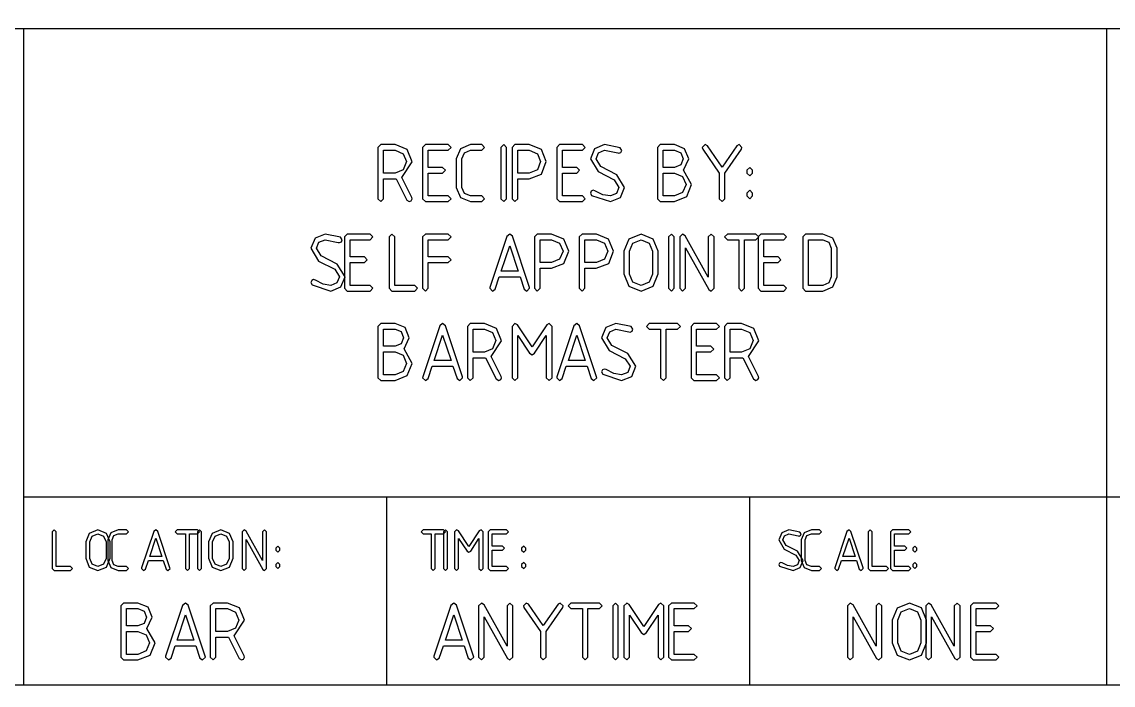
# Model space of a CAD drawing. Header units: metres. Extents: x 0 to 16.5, y 0 to 11.5.
# Drawn here: x 13.148 to 14.504, y 0.01 to 0.835 of the extents above; entities that cross this region are included whole.
import ezdxf

# ---------------------------------------------------------------- set-up
doc = ezdxf.new("R2010")
doc.units = ezdxf.units.M

msp = doc.modelspace()

# ---------------------------------------------------------------- linework, layer by layer
for points in [[(0.0104, 11.5461), (16.5118, 11.5461), (16.5118, 0.0104), (0.0104, 0.0104), (0.0104, 11.5461)], [(7.9642, 0.8264), (16.5118, 0.8264), (16.5118, 0.0104), (7.9642, 0.0104), (7.9642, 0.8264)], [(13.6329, 0.6606), (13.6267, 0.6758), (13.6117, 0.682), (13.5939, 0.682), (13.5904, 0.6784), (13.5904, 0.6146), (13.5939, 0.6111), (13.5974, 0.6146), (13.5974, 0.6394), (13.6117, 0.6394), (13.613, 0.6394), (13.6262, 0.6131), (13.6293, 0.6111), (13.6318, 0.6122), (13.6329, 0.6146), (13.6324, 0.6163), (13.6201, 0.641), (13.6329, 0.6606)], [(13.6494, 0.6111), (13.6778, 0.6111), (13.6813, 0.6146), (13.6778, 0.6182), (13.6529, 0.6182), (13.6529, 0.6466), (13.6707, 0.6466), (13.6743, 0.6501), (13.6707, 0.6536), (13.6529, 0.6536), (13.6529, 0.6749), (13.6778, 0.6749), (13.6813, 0.6784), (13.6778, 0.682), (13.6494, 0.682), (13.6459, 0.6784), (13.6459, 0.6146), (13.6494, 0.6111)], [(13.7053, 0.682), (13.6928, 0.6768), (13.6876, 0.6643), (13.6876, 0.6288), (13.6928, 0.6163), (13.7053, 0.6111), (13.7195, 0.6111), (13.7229, 0.6146), (13.7195, 0.6182), (13.7053, 0.6182), (13.6977, 0.6212), (13.6946, 0.6288), (13.6946, 0.6643), (13.6977, 0.6719), (13.7053, 0.6749), (13.7195, 0.6749), (13.7229, 0.6784), (13.7195, 0.682), (13.7053, 0.682)], [(13.7502, 0.6146), (13.7502, 0.6784), (13.7466, 0.682), (13.7432, 0.6784), (13.7432, 0.6146), (13.7466, 0.6111), (13.7502, 0.6146)], [(13.7571, 0.6784), (13.7571, 0.6146), (13.7605, 0.6111), (13.7641, 0.6146), (13.7641, 0.6394), (13.7782, 0.6394), (13.7936, 0.6454), (13.7995, 0.6608), (13.7934, 0.6758), (13.7783, 0.682), (13.7605, 0.682), (13.7571, 0.6784)], [(13.8161, 0.6111), (13.8445, 0.6111), (13.8479, 0.6146), (13.8445, 0.6182), (13.8196, 0.6182), (13.8196, 0.6466), (13.8374, 0.6466), (13.8409, 0.6501), (13.8374, 0.6536), (13.8196, 0.6536), (13.8196, 0.6749), (13.8445, 0.6749), (13.8479, 0.6784), (13.8445, 0.682), (13.8161, 0.682), (13.8126, 0.6784), (13.8126, 0.6146), (13.8161, 0.6111)], [(13.887, 0.6445), (13.8671, 0.6547), (13.8613, 0.6643), (13.8644, 0.6718), (13.872, 0.6749), (13.8882, 0.6717), (13.8896, 0.6713), (13.8921, 0.6723), (13.8932, 0.6748), (13.8911, 0.6781), (13.872, 0.682), (13.8594, 0.6768), (13.8543, 0.6643), (13.8638, 0.6484), (13.8838, 0.6382), (13.8897, 0.6288), (13.8867, 0.6212), (13.8791, 0.6182), (13.8696, 0.6197), (13.8599, 0.6246), (13.8577, 0.6253), (13.8554, 0.6242), (13.8543, 0.6217), (13.8558, 0.6188), (13.8791, 0.6111), (13.8917, 0.6163), (13.8968, 0.6288), (13.887, 0.6445)], [(13.9765, 0.6643), (13.9714, 0.6768), (13.9589, 0.682), (13.9411, 0.682), (13.9376, 0.6784), (13.9376, 0.6146), (13.9411, 0.6111), (13.9589, 0.6111), (13.9739, 0.6173), (13.9801, 0.6324), (13.97, 0.6504), (13.9765, 0.6643)], [(14.0422, 0.6764), (14.0426, 0.6784), (14.0392, 0.682), (14.0362, 0.6804), (14.0181, 0.6539), (13.9997, 0.6804), (13.9968, 0.682), (13.9933, 0.6784), (13.994, 0.6764), (14.0144, 0.6466), (14.0144, 0.6146), (14.0179, 0.6111), (14.0215, 0.6146), (14.0215, 0.6464), (14.0422, 0.6764)], [(13.6117, 0.6749), (13.6217, 0.6707), (13.6259, 0.6608), (13.6217, 0.6507), (13.6117, 0.6465), (13.5974, 0.6465), (13.5974, 0.6749), (13.6117, 0.6749)], [(13.7783, 0.6749), (13.7884, 0.6707), (13.7925, 0.6608), (13.7884, 0.6507), (13.7783, 0.6465), (13.7641, 0.6465), (13.7641, 0.6749), (13.7783, 0.6749)], [(13.9589, 0.6749), (13.9665, 0.6719), (13.9696, 0.6643), (13.9665, 0.6567), (13.9589, 0.6536), (13.9446, 0.6536), (13.9446, 0.6749), (13.9589, 0.6749)], [(14.0488, 0.6466), (14.0522, 0.6431), (14.0557, 0.6466), (14.0557, 0.6501), (14.0522, 0.6536), (14.0488, 0.6501), (14.0488, 0.6466)], [(13.9589, 0.6466), (13.9689, 0.6424), (13.9731, 0.6324), (13.9689, 0.6223), (13.9589, 0.6182), (13.9446, 0.6182), (13.9446, 0.6466), (13.9589, 0.6466)], [(14.0488, 0.6182), (14.0522, 0.6146), (14.0557, 0.6182), (14.0557, 0.6216), (14.0522, 0.6252), (14.0488, 0.6216), (14.0488, 0.6182)], [(13.5398, 0.5334), (13.5199, 0.5436), (13.5141, 0.5532), (13.5171, 0.5607), (13.5247, 0.5638), (13.541, 0.5605), (13.5424, 0.5602), (13.5449, 0.5612), (13.546, 0.5637), (13.5438, 0.567), (13.5247, 0.5709), (13.5122, 0.5657), (13.5071, 0.5532), (13.5166, 0.5373), (13.5366, 0.5271), (13.5425, 0.5177), (13.5394, 0.5101), (13.5318, 0.5071), (13.5224, 0.5086), (13.5126, 0.5135), (13.5105, 0.5142), (13.5081, 0.5131), (13.5071, 0.5106), (13.5086, 0.5077), (13.5318, 0.5), (13.5444, 0.5052), (13.5495, 0.5177), (13.5398, 0.5334)], [(13.5522, 0.5), (13.5806, 0.5), (13.584, 0.5035), (13.5806, 0.5071), (13.5557, 0.5071), (13.5557, 0.5355), (13.5735, 0.5355), (13.577, 0.539), (13.5735, 0.5425), (13.5557, 0.5425), (13.5557, 0.5638), (13.5806, 0.5638), (13.584, 0.5673), (13.5806, 0.5709), (13.5522, 0.5709), (13.5487, 0.5673), (13.5487, 0.5035), (13.5522, 0.5)], [(13.6043, 0.5035), (13.6077, 0.5), (13.6361, 0.5), (13.6396, 0.5035), (13.6361, 0.5071), (13.6113, 0.5071), (13.6113, 0.5673), (13.6077, 0.5709), (13.6043, 0.5673), (13.6043, 0.5035)], [(13.6494, 0.5), (13.6529, 0.5035), (13.6529, 0.5355), (13.6778, 0.5355), (13.6813, 0.539), (13.6778, 0.5425), (13.6529, 0.5425), (13.6529, 0.5638), (13.6778, 0.5638), (13.6813, 0.5673), (13.6778, 0.5709), (13.6494, 0.5709), (13.6459, 0.5673), (13.6459, 0.5035), (13.6494, 0.5)], [(13.7787, 0.5046), (13.7575, 0.5681), (13.7541, 0.5709), (13.7504, 0.568), (13.7294, 0.5046), (13.7293, 0.5035), (13.7327, 0.5), (13.7361, 0.5024), (13.7411, 0.5177), (13.7669, 0.5177), (13.772, 0.5024), (13.7753, 0.5), (13.7788, 0.5035), (13.7787, 0.5046)], [(13.7848, 0.5673), (13.7848, 0.5035), (13.7883, 0.5), (13.7918, 0.5035), (13.7918, 0.5283), (13.806, 0.5283), (13.8214, 0.5343), (13.8273, 0.5496), (13.8212, 0.5647), (13.8061, 0.5709), (13.7883, 0.5709), (13.7848, 0.5673)], [(13.8404, 0.5673), (13.8404, 0.5035), (13.8439, 0.5), (13.8474, 0.5035), (13.8474, 0.5283), (13.8615, 0.5283), (13.877, 0.5343), (13.8829, 0.5496), (13.8767, 0.5647), (13.8617, 0.5709), (13.8439, 0.5709), (13.8404, 0.5673)], [(13.9385, 0.5496), (13.9324, 0.5647), (13.9172, 0.5709), (13.9022, 0.5646), (13.896, 0.5496), (13.896, 0.5213), (13.9022, 0.5062), (13.9172, 0.5), (13.9322, 0.5062), (13.9385, 0.5213), (13.9385, 0.5496)], [(13.9585, 0.5035), (13.9585, 0.5673), (13.955, 0.5709), (13.9515, 0.5673), (13.9515, 0.5035), (13.955, 0.5), (13.9585, 0.5035)], [(13.9722, 0.5687), (13.9689, 0.5709), (13.9654, 0.5673), (13.9654, 0.5035), (13.9689, 0.5), (13.9724, 0.5035), (13.9724, 0.5538), (14.0014, 0.5018), (14.0043, 0.5), (14.0079, 0.5035), (14.0079, 0.5673), (14.0043, 0.5709), (14.0008, 0.5673), (14.0008, 0.5173), (13.9722, 0.5687)], [(14.0246, 0.5638), (14.0387, 0.5638), (14.0387, 0.5035), (14.0422, 0.5), (14.0457, 0.5035), (14.0457, 0.5638), (14.0599, 0.5638), (14.0635, 0.5673), (14.0599, 0.5709), (14.0246, 0.5709), (14.0211, 0.5673), (14.0246, 0.5638)], [(14.0661, 0.5), (14.0944, 0.5), (14.0979, 0.5035), (14.0944, 0.5071), (14.0696, 0.5071), (14.0696, 0.5355), (14.0874, 0.5355), (14.091, 0.539), (14.0874, 0.5425), (14.0696, 0.5425), (14.0696, 0.5638), (14.0944, 0.5638), (14.0979, 0.5673), (14.0944, 0.5709), (14.0661, 0.5709), (14.0626, 0.5673), (14.0626, 0.5035), (14.0661, 0.5)], [(14.1182, 0.5035), (14.1217, 0.5), (14.1429, 0.5), (14.1556, 0.5052), (14.1607, 0.5177), (14.1607, 0.5532), (14.1556, 0.5657), (14.1429, 0.5709), (14.1217, 0.5709), (14.1182, 0.5673), (14.1182, 0.5035)], [(13.7645, 0.5247), (13.7435, 0.5247), (13.7541, 0.5564), (13.7645, 0.5247)], [(13.8061, 0.5638), (13.8161, 0.5596), (13.8203, 0.5496), (13.8161, 0.5396), (13.8061, 0.5354), (13.7918, 0.5354), (13.7918, 0.5638), (13.8061, 0.5638)], [(13.8617, 0.5638), (13.8717, 0.5596), (13.8759, 0.5496), (13.8717, 0.5396), (13.8617, 0.5354), (13.8474, 0.5354), (13.8474, 0.5638), (13.8617, 0.5638)], [(13.9272, 0.5111), (13.9172, 0.5071), (13.9071, 0.5111), (13.9029, 0.5212), (13.9029, 0.5496), (13.9071, 0.5597), (13.9172, 0.5638), (13.9272, 0.5597), (13.9314, 0.5496), (13.9314, 0.5212), (13.9272, 0.5111)], [(14.1429, 0.5638), (14.1506, 0.5608), (14.1536, 0.5532), (14.1536, 0.5177), (14.1506, 0.5101), (14.1429, 0.5071), (14.1251, 0.5071), (14.1251, 0.5638), (14.1429, 0.5638)], [(13.6293, 0.4421), (13.6242, 0.4546), (13.6117, 0.4597), (13.5939, 0.4597), (13.5904, 0.4562), (13.5904, 0.3924), (13.5939, 0.3889), (13.6117, 0.3889), (13.6266, 0.3951), (13.6329, 0.4102), (13.6228, 0.4282), (13.6293, 0.4421)], [(13.6117, 0.4527), (13.6192, 0.4497), (13.6223, 0.4421), (13.6192, 0.4345), (13.6117, 0.4314), (13.5974, 0.4314), (13.5974, 0.4527), (13.6117, 0.4527)], [(13.6954, 0.3935), (13.6742, 0.457), (13.6707, 0.4597), (13.6671, 0.4569), (13.6461, 0.3935), (13.6459, 0.3924), (13.6494, 0.3889), (13.6527, 0.3913), (13.6578, 0.4066), (13.6836, 0.4066), (13.6886, 0.3913), (13.6919, 0.3889), (13.6955, 0.3924), (13.6954, 0.3935)], [(13.744, 0.4384), (13.7378, 0.4536), (13.7228, 0.4597), (13.705, 0.4597), (13.7015, 0.4562), (13.7015, 0.3924), (13.705, 0.3889), (13.7085, 0.3924), (13.7085, 0.4172), (13.7228, 0.4172), (13.7241, 0.4172), (13.7373, 0.3908), (13.7405, 0.3889), (13.7429, 0.39), (13.744, 0.3924), (13.7435, 0.394), (13.7312, 0.4188), (13.744, 0.4384)], [(13.7228, 0.4527), (13.7328, 0.4485), (13.737, 0.4385), (13.7328, 0.4284), (13.7228, 0.4243), (13.7085, 0.4243), (13.7085, 0.4527), (13.7228, 0.4527)], [(13.8001, 0.4581), (13.7818, 0.4307), (13.7637, 0.458), (13.7605, 0.4597), (13.7571, 0.4562), (13.7571, 0.3924), (13.7605, 0.3889), (13.7641, 0.3924), (13.7641, 0.4447), (13.7785, 0.423), (13.7818, 0.4207), (13.785, 0.423), (13.7995, 0.4447), (13.7995, 0.3924), (13.8031, 0.3889), (13.8066, 0.3924), (13.8066, 0.4562), (13.8031, 0.4597), (13.8001, 0.4581)], [(13.862, 0.3935), (13.8408, 0.457), (13.8374, 0.4597), (13.8338, 0.4569), (13.8127, 0.3935), (13.8126, 0.3924), (13.8161, 0.3889), (13.8194, 0.3913), (13.8244, 0.4066), (13.8503, 0.4066), (13.8553, 0.3913), (13.8586, 0.3889), (13.8621, 0.3924), (13.862, 0.3935)], [(13.9008, 0.4223), (13.881, 0.4325), (13.8752, 0.4421), (13.8783, 0.4495), (13.8858, 0.4527), (13.9021, 0.4494), (13.9035, 0.4491), (13.906, 0.4501), (13.9071, 0.4526), (13.905, 0.4559), (13.8858, 0.4597), (13.8733, 0.4546), (13.8682, 0.4421), (13.8777, 0.4262), (13.8976, 0.416), (13.9036, 0.4066), (13.9006, 0.399), (13.8929, 0.3959), (13.8835, 0.3975), (13.8737, 0.4024), (13.8716, 0.403), (13.8692, 0.402), (13.8682, 0.3995), (13.8697, 0.3966), (13.8929, 0.3889), (13.9056, 0.394), (13.9107, 0.4066), (13.9008, 0.4223)], [(13.9274, 0.4527), (13.9415, 0.4527), (13.9415, 0.3924), (13.945, 0.3889), (13.9485, 0.3924), (13.9485, 0.4527), (13.9626, 0.4527), (13.9663, 0.4562), (13.9626, 0.4597), (13.9274, 0.4597), (13.9239, 0.4562), (13.9274, 0.4527)], [(13.9828, 0.3889), (14.0111, 0.3889), (14.0146, 0.3924), (14.0111, 0.3959), (13.9863, 0.3959), (13.9863, 0.4244), (14.004, 0.4244), (14.0076, 0.4279), (14.004, 0.4314), (13.9863, 0.4314), (13.9863, 0.4527), (14.0111, 0.4527), (14.0146, 0.4562), (14.0111, 0.4597), (13.9828, 0.4597), (13.9793, 0.4562), (13.9793, 0.3924), (13.9828, 0.3889)], [(14.0635, 0.4384), (14.0574, 0.4536), (14.0422, 0.4597), (14.0244, 0.4597), (14.021, 0.4562), (14.021, 0.3924), (14.0244, 0.3889), (14.0279, 0.3924), (14.0279, 0.4172), (14.0422, 0.4172), (14.0436, 0.4172), (14.0568, 0.3908), (14.0599, 0.3889), (14.0624, 0.39), (14.0635, 0.3924), (14.0631, 0.394), (14.0507, 0.4188), (14.0635, 0.4384)], [(14.0422, 0.4527), (14.0522, 0.4485), (14.0564, 0.4385), (14.0522, 0.4284), (14.0422, 0.4243), (14.0279, 0.4243), (14.0279, 0.4527), (14.0422, 0.4527)], [(13.6812, 0.4136), (13.6602, 0.4136), (13.6707, 0.4453), (13.6812, 0.4136)], [(13.8478, 0.4136), (13.8269, 0.4136), (13.8374, 0.4453), (13.8478, 0.4136)], [(13.6117, 0.4244), (13.6217, 0.4202), (13.6259, 0.4102), (13.6217, 0.4001), (13.6117, 0.3959), (13.5974, 0.3959), (13.5974, 0.4244), (13.6117, 0.4244)], [(13.1856, 0.1553), (13.1881, 0.1528), (13.2083, 0.1528), (13.2108, 0.1553), (13.2083, 0.1578), (13.1906, 0.1578), (13.1906, 0.2008), (13.1881, 0.2034), (13.1856, 0.2008), (13.1856, 0.1553)], [(13.2576, 0.1883), (13.2532, 0.199), (13.2425, 0.2034), (13.2317, 0.1989), (13.2273, 0.1883), (13.2273, 0.168), (13.2317, 0.1572), (13.2425, 0.1528), (13.2532, 0.1572), (13.2576, 0.168), (13.2576, 0.1883)], [(13.2676, 0.2034), (13.2587, 0.1997), (13.255, 0.1908), (13.255, 0.1654), (13.2587, 0.1565), (13.2676, 0.1528), (13.2778, 0.1528), (13.2803, 0.1553), (13.2778, 0.1578), (13.2676, 0.1578), (13.2623, 0.16), (13.26, 0.1654), (13.26, 0.1908), (13.2623, 0.1962), (13.2676, 0.1984), (13.2778, 0.1984), (13.2803, 0.2008), (13.2778, 0.2034), (13.2676, 0.2034)], [(13.332, 0.1561), (13.3168, 0.2014), (13.3144, 0.2034), (13.3118, 0.2013), (13.2968, 0.1561), (13.2967, 0.1553), (13.2992, 0.1528), (13.3015, 0.1545), (13.3052, 0.1654), (13.3236, 0.1654), (13.3272, 0.1545), (13.3295, 0.1528), (13.3321, 0.1553), (13.332, 0.1561)], [(13.3409, 0.1984), (13.3511, 0.1984), (13.3511, 0.1553), (13.3536, 0.1528), (13.3561, 0.1553), (13.3561, 0.1984), (13.3662, 0.1984), (13.3687, 0.2008), (13.3662, 0.2034), (13.3409, 0.2034), (13.3384, 0.2008), (13.3409, 0.1984)], [(13.3712, 0.1553), (13.3712, 0.2008), (13.3687, 0.2034), (13.3662, 0.2008), (13.3662, 0.1553), (13.3687, 0.1528), (13.3712, 0.1553)], [(13.4104, 0.1883), (13.406, 0.199), (13.3952, 0.2034), (13.3845, 0.1989), (13.38, 0.1883), (13.38, 0.168), (13.3845, 0.1572), (13.3952, 0.1528), (13.4059, 0.1572), (13.4104, 0.168), (13.4104, 0.1883)], [(13.4265, 0.2019), (13.4242, 0.2034), (13.4217, 0.2008), (13.4217, 0.1553), (13.4242, 0.1528), (13.4267, 0.1553), (13.4267, 0.1912), (13.4474, 0.1541), (13.4495, 0.1528), (13.452, 0.1553), (13.452, 0.2008), (13.4495, 0.2034), (13.4471, 0.2008), (13.4471, 0.1651), (13.4265, 0.2019)], [(13.6465, 0.1984), (13.6566, 0.1984), (13.6566, 0.1553), (13.6591, 0.1528), (13.6616, 0.1553), (13.6616, 0.1984), (13.6718, 0.1984), (13.6743, 0.2008), (13.6718, 0.2034), (13.6465, 0.2034), (13.644, 0.2008), (13.6465, 0.1984)], [(13.6767, 0.1553), (13.6767, 0.2008), (13.6742, 0.2034), (13.6717, 0.2008), (13.6717, 0.1553), (13.6742, 0.1528), (13.6767, 0.1553)], [(13.7163, 0.2022), (13.7033, 0.1827), (13.6904, 0.2021), (13.6881, 0.2034), (13.6856, 0.2008), (13.6856, 0.1553), (13.6881, 0.1528), (13.6906, 0.1553), (13.6906, 0.1927), (13.701, 0.1771), (13.7033, 0.1755), (13.7056, 0.1771), (13.7159, 0.1927), (13.7159, 0.1553), (13.7184, 0.1528), (13.721, 0.1553), (13.721, 0.2008), (13.7184, 0.2034), (13.7163, 0.2022)], [(13.7298, 0.1528), (13.75, 0.1528), (13.7525, 0.1553), (13.75, 0.1578), (13.7323, 0.1578), (13.7323, 0.1781), (13.745, 0.1781), (13.7475, 0.1806), (13.745, 0.1832), (13.7323, 0.1832), (13.7323, 0.1984), (13.75, 0.1984), (13.7525, 0.2008), (13.75, 0.2034), (13.7298, 0.2034), (13.7273, 0.2008), (13.7273, 0.1553), (13.7298, 0.1528)], [(14.1117, 0.1767), (14.0975, 0.1839), (14.0933, 0.1908), (14.0956, 0.1961), (14.101, 0.1984), (14.1126, 0.196), (14.1136, 0.1957), (14.1154, 0.1965), (14.1162, 0.1983), (14.1146, 0.2006), (14.101, 0.2034), (14.0921, 0.1997), (14.0883, 0.1908), (14.0951, 0.1795), (14.1094, 0.1721), (14.1138, 0.1654), (14.1115, 0.16), (14.1061, 0.1578), (14.0993, 0.1589), (14.0924, 0.1624), (14.0908, 0.1629), (14.0892, 0.1621), (14.0883, 0.1604), (14.0894, 0.1583), (14.1061, 0.1528), (14.115, 0.1565), (14.1187, 0.1654), (14.1117, 0.1767)], [(14.1288, 0.2034), (14.1199, 0.1997), (14.1161, 0.1908), (14.1161, 0.1654), (14.1199, 0.1565), (14.1288, 0.1528), (14.1389, 0.1528), (14.1414, 0.1553), (14.1389, 0.1578), (14.1288, 0.1578), (14.1233, 0.16), (14.1211, 0.1654), (14.1211, 0.1908), (14.1233, 0.1962), (14.1288, 0.1984), (14.1389, 0.1984), (14.1414, 0.2008), (14.1389, 0.2034), (14.1288, 0.2034)], [(14.1931, 0.1561), (14.1779, 0.2014), (14.1756, 0.2034), (14.1729, 0.2013), (14.1579, 0.1561), (14.1578, 0.1553), (14.1603, 0.1528), (14.1626, 0.1545), (14.1662, 0.1654), (14.1847, 0.1654), (14.1883, 0.1545), (14.1907, 0.1528), (14.1932, 0.1553), (14.1931, 0.1561)], [(14.1994, 0.1553), (14.2019, 0.1528), (14.2222, 0.1528), (14.2247, 0.1553), (14.2222, 0.1578), (14.2044, 0.1578), (14.2044, 0.2008), (14.2019, 0.2034), (14.1994, 0.2008), (14.1994, 0.1553)], [(14.2297, 0.1528), (14.25, 0.1528), (14.2525, 0.1553), (14.25, 0.1578), (14.2322, 0.1578), (14.2322, 0.1781), (14.245, 0.1781), (14.2475, 0.1806), (14.245, 0.1832), (14.2322, 0.1832), (14.2322, 0.1984), (14.25, 0.1984), (14.2525, 0.2008), (14.25, 0.2034), (14.2297, 0.2034), (14.2272, 0.2008), (14.2272, 0.1553), (14.2297, 0.1528)], [(13.2496, 0.1607), (13.2425, 0.1578), (13.2352, 0.1607), (13.2323, 0.1679), (13.2323, 0.1883), (13.2352, 0.1955), (13.2425, 0.1984), (13.2496, 0.1955), (13.2526, 0.1883), (13.2526, 0.1679), (13.2496, 0.1607)], [(13.3219, 0.1704), (13.3069, 0.1704), (13.3144, 0.193), (13.3219, 0.1704)], [(13.4024, 0.1607), (13.3952, 0.1578), (13.388, 0.1607), (13.385, 0.1679), (13.385, 0.1883), (13.388, 0.1955), (13.3952, 0.1984), (13.4024, 0.1955), (13.4054, 0.1883), (13.4054, 0.1679), (13.4024, 0.1607)], [(14.1831, 0.1704), (14.1681, 0.1704), (14.1756, 0.193), (14.1831, 0.1704)], [(13.4634, 0.1781), (13.4659, 0.1756), (13.4684, 0.1781), (13.4684, 0.1806), (13.4659, 0.1832), (13.4634, 0.1806), (13.4634, 0.1781)], [(13.7689, 0.1781), (13.7714, 0.1756), (13.7739, 0.1781), (13.7739, 0.1806), (13.7714, 0.1832), (13.7689, 0.1806), (13.7689, 0.1781)], [(14.255, 0.1781), (14.2575, 0.1756), (14.26, 0.1781), (14.26, 0.1806), (14.2575, 0.1832), (14.255, 0.1806), (14.255, 0.1781)], [(13.4634, 0.1578), (13.4659, 0.1553), (13.4684, 0.1578), (13.4684, 0.1603), (13.4659, 0.1628), (13.4634, 0.1603), (13.4634, 0.1578)], [(13.7689, 0.1578), (13.7714, 0.1553), (13.7739, 0.1578), (13.7739, 0.1603), (13.7714, 0.1628), (13.7689, 0.1603), (13.7689, 0.1578)], [(14.255, 0.1578), (14.2575, 0.1553), (14.26, 0.1578), (14.26, 0.1603), (14.2575, 0.1628), (14.255, 0.1603), (14.255, 0.1578)], [(13.3099, 0.0948), (13.3047, 0.1074), (13.2922, 0.1125), (13.2744, 0.1125), (13.2709, 0.109), (13.2709, 0.0452), (13.2744, 0.0417), (13.2922, 0.0417), (13.3072, 0.0479), (13.3134, 0.063), (13.3033, 0.081), (13.3099, 0.0948)], [(13.3759, 0.0463), (13.3547, 0.1098), (13.3513, 0.1125), (13.3477, 0.1096), (13.3266, 0.0463), (13.3265, 0.0452), (13.33, 0.0417), (13.3333, 0.0441), (13.3383, 0.0594), (13.3642, 0.0594), (13.3692, 0.0441), (13.3725, 0.0417), (13.376, 0.0452), (13.3759, 0.0463)], [(13.4245, 0.0912), (13.4184, 0.1063), (13.4033, 0.1125), (13.3855, 0.1125), (13.3821, 0.109), (13.3821, 0.0452), (13.3855, 0.0417), (13.3891, 0.0452), (13.3891, 0.07), (13.4033, 0.07), (13.4047, 0.07), (13.4179, 0.0436), (13.421, 0.0417), (13.4234, 0.0428), (13.4245, 0.0452), (13.4241, 0.0468), (13.4118, 0.0716), (13.4245, 0.0912)], [(13.7092, 0.0463), (13.688, 0.1098), (13.6846, 0.1125), (13.681, 0.1096), (13.6599, 0.0463), (13.6598, 0.0452), (13.6633, 0.0417), (13.6666, 0.0441), (13.6717, 0.0594), (13.6975, 0.0594), (13.7025, 0.0441), (13.7058, 0.0417), (13.7094, 0.0452), (13.7092, 0.0463)], [(13.7222, 0.1104), (13.7189, 0.1125), (13.7154, 0.109), (13.7154, 0.0452), (13.7189, 0.0417), (13.7224, 0.0452), (13.7224, 0.0955), (13.7514, 0.0435), (13.7543, 0.0417), (13.7579, 0.0452), (13.7579, 0.109), (13.7543, 0.1125), (13.7509, 0.109), (13.7509, 0.0589), (13.7222, 0.1104)], [(13.8199, 0.1069), (13.8205, 0.109), (13.8169, 0.1125), (13.8141, 0.1109), (13.7958, 0.0844), (13.7775, 0.1109), (13.7745, 0.1125), (13.7711, 0.109), (13.7718, 0.1069), (13.7922, 0.0771), (13.7922, 0.0452), (13.7957, 0.0417), (13.7993, 0.0452), (13.7993, 0.0769), (13.8199, 0.1069)], [(13.8301, 0.1055), (13.8443, 0.1055), (13.8443, 0.0452), (13.8478, 0.0417), (13.8513, 0.0452), (13.8513, 0.1055), (13.8655, 0.1055), (13.869, 0.109), (13.8655, 0.1125), (13.8301, 0.1125), (13.8266, 0.109), (13.8301, 0.1055)], [(13.889, 0.0452), (13.889, 0.109), (13.8855, 0.1125), (13.8821, 0.109), (13.8821, 0.0452), (13.8855, 0.0417), (13.889, 0.0452)], [(13.939, 0.1108), (13.9207, 0.0835), (13.9026, 0.1107), (13.8994, 0.1125), (13.896, 0.109), (13.896, 0.0452), (13.8994, 0.0417), (13.9029, 0.0452), (13.9029, 0.0974), (13.9174, 0.0757), (13.9207, 0.0735), (13.9239, 0.0757), (13.9385, 0.0974), (13.9385, 0.0452), (13.9419, 0.0417), (13.9454, 0.0452), (13.9454, 0.109), (13.9419, 0.1125), (13.939, 0.1108)], [(13.955, 0.0417), (13.9833, 0.0417), (13.9868, 0.0452), (13.9833, 0.0487), (13.9585, 0.0487), (13.9585, 0.0771), (13.9762, 0.0771), (13.9799, 0.0807), (13.9762, 0.0841), (13.9585, 0.0841), (13.9585, 0.1055), (13.9833, 0.1055), (13.9868, 0.109), (13.9833, 0.1125), (13.955, 0.1125), (13.9515, 0.109), (13.9515, 0.0452), (13.955, 0.0417)], [(14.1806, 0.1104), (14.1772, 0.1125), (14.1738, 0.109), (14.1738, 0.0452), (14.1772, 0.0417), (14.1807, 0.0452), (14.1807, 0.0955), (14.2097, 0.0435), (14.2126, 0.0417), (14.2163, 0.0452), (14.2163, 0.109), (14.2126, 0.1125), (14.2092, 0.109), (14.2092, 0.0589), (14.1806, 0.1104)], [(14.2718, 0.0913), (14.2657, 0.1063), (14.2506, 0.1125), (14.2356, 0.1062), (14.2293, 0.0913), (14.2293, 0.063), (14.2356, 0.0479), (14.2506, 0.0417), (14.2656, 0.0479), (14.2718, 0.063), (14.2718, 0.0913)], [(14.2778, 0.1104), (14.2744, 0.1125), (14.271, 0.109), (14.271, 0.0452), (14.2744, 0.0417), (14.2779, 0.0452), (14.2779, 0.0955), (14.3069, 0.0435), (14.3099, 0.0417), (14.3135, 0.0452), (14.3135, 0.109), (14.3099, 0.1125), (14.3064, 0.109), (14.3064, 0.0589), (14.2778, 0.1104)], [(14.33, 0.0417), (14.3583, 0.0417), (14.3618, 0.0452), (14.3583, 0.0487), (14.3335, 0.0487), (14.3335, 0.0771), (14.3513, 0.0771), (14.3549, 0.0807), (14.3513, 0.0841), (14.3335, 0.0841), (14.3335, 0.1055), (14.3583, 0.1055), (14.3618, 0.109), (14.3583, 0.1125), (14.33, 0.1125), (14.3265, 0.109), (14.3265, 0.0452), (14.33, 0.0417)], [(13.2922, 0.1055), (13.2998, 0.1024), (13.3029, 0.0948), (13.2998, 0.0872), (13.2922, 0.0841), (13.2779, 0.0841), (13.2779, 0.1055), (13.2922, 0.1055)], [(13.3617, 0.0664), (13.3408, 0.0664), (13.3513, 0.098), (13.3617, 0.0664)], [(13.4033, 0.1055), (13.4134, 0.1013), (13.4175, 0.0913), (13.4134, 0.0812), (13.4033, 0.077), (13.3891, 0.077), (13.3891, 0.1055), (13.4033, 0.1055)], [(13.695, 0.0664), (13.6741, 0.0664), (13.6846, 0.098), (13.695, 0.0664)], [(14.2606, 0.0527), (14.2506, 0.0487), (14.2404, 0.0527), (14.2363, 0.0629), (14.2363, 0.0913), (14.2404, 0.1014), (14.2506, 0.1055), (14.2606, 0.1014), (14.2647, 0.0913), (14.2647, 0.0629), (14.2606, 0.0527)], [(13.2922, 0.0771), (13.3023, 0.073), (13.3064, 0.063), (13.3023, 0.0529), (13.2922, 0.0487), (13.2779, 0.0487), (13.2779, 0.0771), (13.2922, 0.0771)]]:
    msp.add_lwpolyline(points, close=True)
for points in [[(13.1499, 0.8264), (13.1499, 0.0104)], [(14.4954, 0.8264), (14.4954, 0.0104)], [(13.1499, 0.2445), (16.5118, 0.2445)], [(13.601, 0.2445), (13.601, 0.0104)], [(14.0521, 0.2445), (14.0521, 0.0104)]]:
    msp.add_lwpolyline(points)

doc.saveas('drawing.dxf')
